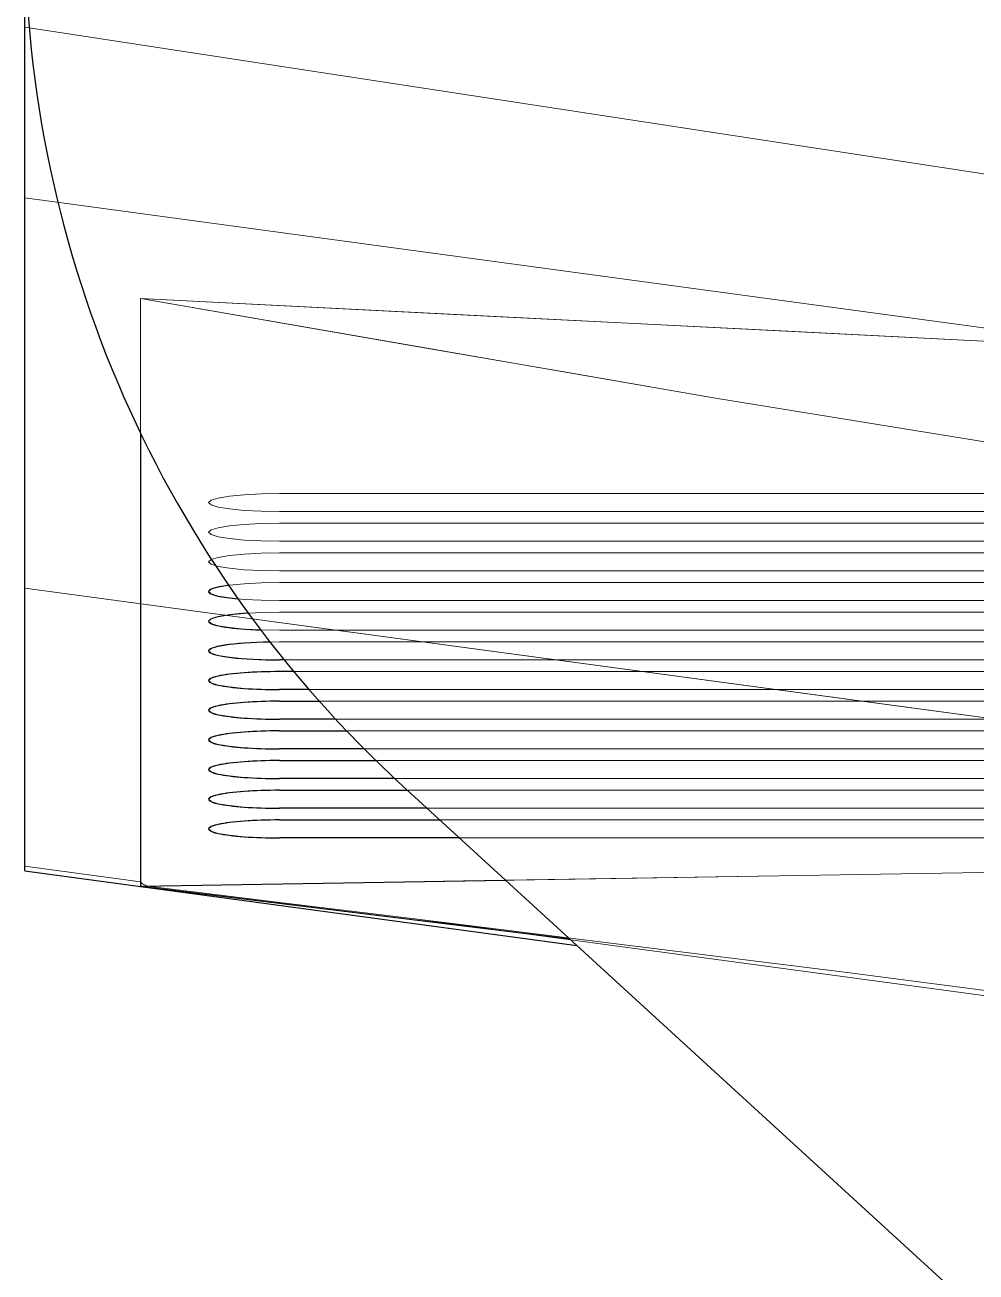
# Model space of a CAD drawing. Header units: millimetres. Extents: x -1 to 471, y -837 to 1.
# Drawn here: x 50 to 82.65, y -770.23 to -727.39 of the extents above; entities that cross this region are included whole.
import ezdxf

# ---------------------------------------------------------------- set-up
doc = ezdxf.new("R2010")
doc.units = ezdxf.units.MM
for name, color, linetype in [('IQ_200_2D', 1, 'Continuous'), ('IQ_204_2D', 7, 'Continuous'), ('IQ_BLACK_3D', 250, 'Continuous'), ('IQ_BLUE_3D', 5, 'Continuous')]:
    doc.layers.add(name, color=color, linetype=linetype)

msp = doc.modelspace()

# ---------------------------------------------------------------- linework, layer by layer
at = {"layer": 'IQ_200_2D'}
for p, q in [((50, -756.456), (50, -274.419)), ((53.967, -741.417), (53.967, -756.979)), ((125.815, -811.119), (62.977, -753.542)), ((50, -756.456), (68.949, -759.013)), ((53.967, -756.979), (66.505, -756.775)), ((53.967, -756.979), (68.704, -758.789))]:
    msp.add_line(p, q, dxfattribs=at)
msp.add_arc((90, -724.05), 40, 180, 227.5016, dxfattribs=at)
at = {"layer": 'IQ_204_2D'}
for p, q in [((58.902, -749.207), (58.743, -749.207)), ((59.23, -749.608), (58.743, -749.608)), ((59.754, -750.226), (58.743, -750.226)), ((58.743, -750.627), (60.106, -750.627)), ((60.667, -751.245), (58.743, -751.245)), ((58.743, -751.646), (61.044, -751.646)), ((61.646, -752.265), (58.743, -752.265)), ((58.743, -752.665), (62.051, -752.665)), ((62.698, -753.284), (58.743, -753.284)), ((58.743, -753.684), (63.133, -753.684)), ((63.808, -754.303), (58.743, -754.303)), ((58.743, -754.703), (64.245, -754.703)), ((64.92, -755.322), (58.743, -755.322))]:
    msp.add_line(p, q, dxfattribs=at)
for centre, start_param, end_param in [((58.743, -746.86), 2.372135, 4.08706), ((58.743, -747.879), 2.027491, 4.4436), ((58.743, -748.898), 1.706406, 4.712389), ((58.743, -749.917), 1.570796, 4.712389), ((58.743, -750.936), 1.570796, 4.712389), ((58.743, -751.955), 1.570796, 4.712389), ((58.743, -752.974), 1.570796, 4.712389), ((58.743, -753.994), 1.570796, 4.712389), ((58.743, -755.013), 1.570796, 4.712389)]:
    msp.add_ellipse(centre, major_axis=(2.437, 0), ratio=0.126955, start_param=start_param, end_param=end_param, dxfattribs=at)
at = {"layer": 'IQ_BLACK_3D', "linetype": 'Continuous', "lineweight": 5}
for points, invisible_edges in [([(57.02, -743.583, 1063.825), (56.633, -743.647, 1063.324), (56.389, -743.722, 1062.741)], 12), ([(57.02, -743.583, 1063.825), (56.389, -743.722, 1062.741), (58.743, -744.111, 1059.699)], 15), ([(57.02, -743.583, 1063.825), (58.743, -743.493, 1064.533), (58.112, -743.503, 1064.45)], 13), ([(58.743, -743.493, 1064.533), (57.02, -743.583, 1063.825), (58.743, -744.111, 1059.699)], 15), ([(57.524, -743.534, 1064.209), (57.02, -743.583, 1063.825), (58.112, -743.503, 1064.45)], 2), ([(88.784, -743.493, 1064.533), (58.743, -743.493, 1064.533), (58.743, -744.111, 1059.699), (88.784, -744.111, 1059.699)], 10), ([(58.743, -744.111, 1059.699), (56.389, -743.722, 1062.741), (56.306, -743.802, 1062.116)], 13), ([(56.389, -743.882, 1061.49), (56.633, -743.957, 1060.907), (56.306, -743.802, 1062.116)], 2), ([(58.743, -744.111, 1059.699), (56.306, -743.802, 1062.116), (56.633, -743.957, 1060.907)], 15), ([(58.743, -744.111, 1059.699), (56.633, -743.957, 1060.907), (57.02, -744.021, 1060.407)], 13), ([(58.743, -744.111, 1059.699), (57.02, -744.021, 1060.407), (57.524, -744.07, 1060.023)], 13), ([(57.524, -744.07, 1060.023), (58.112, -744.101, 1059.781), (58.743, -744.111, 1059.699)], 12), ([(58.743, -745.131, 1051.736), (58.112, -744.522, 1056.488), (56.633, -744.667, 1055.362)], 15), ([(57.524, -744.553, 1056.246), (56.633, -744.667, 1055.362), (58.112, -744.522, 1056.488)], 3), ([(57.02, -744.603, 1055.862), (56.633, -744.667, 1055.362), (57.524, -744.553, 1056.246)], 2), ([(58.112, -744.522, 1056.488), (58.743, -745.131, 1051.736), (58.743, -744.512, 1056.57)], 3), ([(58.743, -744.512, 1056.57), (58.743, -745.131, 1051.736), (88.784, -745.131, 1051.736), (88.784, -744.512, 1056.57)], 5), ([(56.389, -744.741, 1054.779), (56.306, -744.821, 1054.153), (56.633, -744.667, 1055.362)], 2), ([(58.743, -745.131, 1051.736), (56.633, -744.667, 1055.362), (56.306, -744.821, 1054.153)], 15), ([(56.306, -744.821, 1054.153), (56.389, -744.901, 1053.527), (58.743, -745.131, 1051.736)], 14), ([(56.633, -744.976, 1052.945), (57.02, -745.04, 1052.444), (56.389, -744.901, 1053.527)], 2), ([(58.743, -745.131, 1051.736), (56.389, -744.901, 1053.527), (57.02, -745.04, 1052.444)], 15), ([(58.743, -745.131, 1051.736), (57.02, -745.04, 1052.444), (57.524, -745.089, 1052.06)], 13), ([(57.524, -745.089, 1052.06), (58.112, -745.12, 1051.818), (58.743, -745.131, 1051.736)], 12), ([(56.389, -745.76, 1046.816), (56.306, -745.84, 1046.19), (56.389, -745.92, 1045.565)], 12), ([(56.389, -745.76, 1046.816), (58.743, -746.15, 1043.773), (56.633, -745.686, 1047.399)], 3), ([(56.389, -745.92, 1045.565), (58.743, -746.15, 1043.773), (56.389, -745.76, 1046.816)], 15), ([(58.743, -746.15, 1043.773), (58.112, -745.542, 1048.525), (56.633, -745.686, 1047.399)], 15), ([(57.524, -745.573, 1048.283), (56.633, -745.686, 1047.399), (58.112, -745.542, 1048.525)], 3), ([(57.02, -745.622, 1047.899), (56.633, -745.686, 1047.399), (57.524, -745.573, 1048.283)], 2), ([(58.112, -745.542, 1048.525), (58.743, -746.15, 1043.773), (58.743, -745.531, 1048.607)], 3), ([(88.784, -745.531, 1048.607), (58.743, -745.531, 1048.607), (58.743, -746.15, 1043.773), (88.784, -746.15, 1043.773)], 10), ([(56.633, -745.995, 1044.982), (58.743, -746.15, 1043.773), (56.389, -745.92, 1045.565)], 3), ([(58.743, -746.15, 1043.773), (56.633, -745.995, 1044.982), (57.02, -746.059, 1044.481)], 13), ([(58.743, -746.15, 1043.773), (57.02, -746.059, 1044.481), (57.524, -746.108, 1044.097)], 13), ([(57.524, -746.108, 1044.097), (58.112, -746.139, 1043.856), (58.743, -746.15, 1043.773)], 12), ([(56.389, -746.779, 1038.853), (56.306, -746.86, 1038.228), (56.633, -746.705, 1039.436)], 2), ([(58.743, -747.169, 1035.811), (56.633, -746.705, 1039.436), (56.306, -746.86, 1038.228)], 15), ([(58.743, -747.169, 1035.811), (58.112, -746.561, 1040.562), (56.633, -746.705, 1039.436)], 15), ([(57.524, -746.592, 1040.321), (56.633, -746.705, 1039.436), (58.112, -746.561, 1040.562)], 3), ([(57.02, -746.641, 1039.937), (56.633, -746.705, 1039.436), (57.524, -746.592, 1040.321)], 2), ([(58.112, -746.561, 1040.562), (58.743, -747.169, 1035.811), (58.743, -746.55, 1040.645)], 3), ([(88.784, -746.55, 1040.645), (58.743, -746.55, 1040.645), (58.743, -747.169, 1035.811), (88.784, -747.169, 1035.811)], 10), ([(56.306, -746.86, 1038.228), (56.389, -746.94, 1037.602), (58.743, -747.169, 1035.811)], 14), ([(56.633, -747.014, 1037.019), (58.743, -747.169, 1035.811), (56.389, -746.94, 1037.602)], 3), ([(58.743, -747.169, 1035.811), (56.633, -747.014, 1037.019), (57.02, -747.078, 1036.519)], 13), ([(58.743, -747.169, 1035.811), (57.02, -747.078, 1036.519), (57.524, -747.127, 1036.134)], 13), ([(57.524, -747.127, 1036.134), (58.112, -747.158, 1035.893), (58.743, -747.169, 1035.811)], 12), ([(58.112, -747.58, 1032.599), (58.743, -748.188, 1027.848), (58.743, -747.569, 1032.682)], 3), ([(88.784, -747.569, 1032.682), (58.743, -747.569, 1032.682), (58.743, -748.188, 1027.848), (88.784, -748.188, 1027.848)], 10), ([(56.389, -747.799, 1030.89), (56.306, -747.879, 1030.265), (56.389, -747.959, 1029.639)], 12), ([(56.389, -747.799, 1030.89), (58.743, -748.188, 1027.848), (56.633, -747.724, 1031.473)], 3), ([(56.389, -747.959, 1029.639), (58.743, -748.188, 1027.848), (56.389, -747.799, 1030.89)], 15), ([(56.633, -748.033, 1029.056), (58.743, -748.188, 1027.848), (56.389, -747.959, 1029.639)], 3), ([(58.743, -748.188, 1027.848), (58.112, -747.58, 1032.599), (56.633, -747.724, 1031.473)], 15), ([(57.524, -747.611, 1032.358), (56.633, -747.724, 1031.473), (58.112, -747.58, 1032.599)], 3), ([(57.02, -747.66, 1031.974), (56.633, -747.724, 1031.473), (57.524, -747.611, 1032.358)], 2), ([(57.524, -748.147, 1028.172), (56.633, -748.033, 1029.056), (57.02, -748.097, 1028.556)], 1), ([(57.524, -748.147, 1028.172), (58.743, -748.188, 1027.848), (56.633, -748.033, 1029.056)], 15), ([(57.524, -748.147, 1028.172), (58.112, -748.178, 1027.93), (58.743, -748.188, 1027.848)], 12), ([(56.389, -748.818, 1022.928), (56.306, -748.898, 1022.302), (56.633, -748.743, 1023.511)], 2), ([(58.743, -749.207, 1019.885), (56.633, -748.743, 1023.511), (56.306, -748.898, 1022.302)], 15), ([(58.743, -749.207, 1019.885), (58.112, -748.599, 1024.637), (56.633, -748.743, 1023.511)], 15), ([(57.524, -748.63, 1024.395), (56.633, -748.743, 1023.511), (58.112, -748.599, 1024.637)], 3), ([(57.02, -748.679, 1024.011), (56.633, -748.743, 1023.511), (57.524, -748.63, 1024.395)], 2), ([(58.112, -748.599, 1024.637), (58.743, -749.207, 1019.885), (58.743, -748.588, 1024.719)], 3), ([(88.784, -748.588, 1024.719), (58.743, -748.588, 1024.719), (58.743, -749.207, 1019.885), (88.784, -749.207, 1019.885)], 10), ([(56.306, -748.898, 1022.302), (56.389, -748.978, 1021.677), (58.743, -749.207, 1019.885)], 14), ([(56.633, -749.053, 1021.094), (58.743, -749.207, 1019.885), (56.389, -748.978, 1021.677)], 3), ([(58.743, -749.207, 1019.885), (56.633, -749.053, 1021.094), (57.02, -749.117, 1020.593)], 13), ([(58.743, -749.207, 1019.885), (57.02, -749.117, 1020.593), (57.524, -749.166, 1020.209)], 13), ([(57.524, -749.166, 1020.209), (58.112, -749.197, 1019.968), (58.743, -749.207, 1019.885)], 12), ([(58.743, -750.226, 1011.923), (58.112, -749.618, 1016.674), (56.633, -749.762, 1015.548)], 15), ([(57.524, -749.649, 1016.433), (56.633, -749.762, 1015.548), (58.112, -749.618, 1016.674)], 3), ([(57.02, -749.698, 1016.049), (56.633, -749.762, 1015.548), (57.524, -749.649, 1016.433)], 2), ([(58.112, -749.618, 1016.674), (58.743, -750.226, 1011.923), (58.743, -749.608, 1016.756)], 3), ([(88.784, -749.608, 1016.756), (58.743, -749.608, 1016.756), (58.743, -750.226, 1011.923), (88.784, -750.226, 1011.923)], 10), ([(56.389, -749.837, 1014.965), (56.306, -749.917, 1014.339), (56.389, -749.997, 1013.714)], 12), ([(56.389, -749.837, 1014.965), (58.743, -750.226, 1011.923), (56.633, -749.762, 1015.548)], 3), ([(56.389, -749.997, 1013.714), (58.743, -750.226, 1011.923), (56.389, -749.837, 1014.965)], 15), ([(56.633, -750.072, 1013.131), (58.743, -750.226, 1011.923), (56.389, -749.997, 1013.714)], 3), ([(57.524, -750.185, 1012.246), (56.633, -750.072, 1013.131), (57.02, -750.136, 1012.63)], 1), ([(57.524, -750.185, 1012.246), (58.743, -750.226, 1011.923), (56.633, -750.072, 1013.131)], 15), ([(57.524, -750.185, 1012.246), (58.112, -750.216, 1012.005), (58.743, -750.226, 1011.923)], 12), ([(56.389, -750.856, 1007.002), (56.306, -750.936, 1006.377), (56.633, -750.781, 1007.585)], 2), ([(58.743, -751.245, 1003.96), (56.633, -750.781, 1007.585), (56.306, -750.936, 1006.377)], 15), ([(56.306, -750.936, 1006.377), (56.389, -751.016, 1005.751), (58.743, -751.245, 1003.96)], 14), ([(58.743, -751.245, 1003.96), (58.112, -750.637, 1008.711), (56.633, -750.781, 1007.585)], 15), ([(57.524, -750.668, 1008.47), (56.633, -750.781, 1007.585), (58.112, -750.637, 1008.711)], 3), ([(57.02, -750.717, 1008.086), (56.633, -750.781, 1007.585), (57.524, -750.668, 1008.47)], 2), ([(58.112, -750.637, 1008.711), (58.743, -751.245, 1003.96), (58.743, -750.627, 1008.794)], 3), ([(88.784, -750.627, 1008.794), (58.743, -750.627, 1008.794), (58.743, -751.245, 1003.96), (88.784, -751.245, 1003.96)], 10), ([(56.633, -751.091, 1005.168), (58.743, -751.245, 1003.96), (56.389, -751.016, 1005.751)], 3), ([(58.743, -751.245, 1003.96), (56.633, -751.091, 1005.168), (57.02, -751.155, 1004.668)], 13), ([(58.743, -751.245, 1003.96), (57.02, -751.155, 1004.668), (57.524, -751.204, 1004.284)], 13), ([(57.524, -751.204, 1004.284), (58.112, -751.235, 1004.042), (58.743, -751.245, 1003.96)], 12), ([(56.389, -751.875, 999.04), (58.743, -752.265, 995.997), (56.633, -751.801, 999.623)], 3), ([(58.112, -751.657, 1000.749), (56.633, -751.801, 999.623), (58.743, -752.265, 995.997)], 15), ([(57.524, -751.687, 1000.507), (56.633, -751.801, 999.623), (58.112, -751.657, 1000.749)], 3), ([(57.02, -751.737, 1000.123), (56.633, -751.801, 999.623), (57.524, -751.687, 1000.507)], 2), ([(58.743, -751.646, 1000.831), (58.112, -751.657, 1000.749), (58.743, -752.265, 995.997)], 14), ([(88.784, -751.646, 1000.831), (58.743, -751.646, 1000.831), (58.743, -752.265, 995.997), (88.784, -752.265, 995.997)], 10), ([(56.389, -751.875, 999.04), (56.306, -751.955, 998.414), (56.389, -752.035, 997.788)], 12), ([(56.389, -752.035, 997.788), (58.743, -752.265, 995.997), (56.389, -751.875, 999.04)], 15), ([(56.633, -752.11, 997.206), (58.743, -752.265, 995.997), (56.389, -752.035, 997.788)], 3), ([(58.743, -752.265, 995.997), (56.633, -752.11, 997.206), (57.02, -752.174, 996.705)], 13), ([(58.743, -752.265, 995.997), (57.02, -752.174, 996.705), (57.524, -752.223, 996.321)], 13), ([(57.524, -752.223, 996.321), (58.112, -752.254, 996.08), (58.743, -752.265, 995.997)], 12), ([(58.743, -753.284, 988.034), (58.112, -752.676, 992.786), (56.633, -752.82, 991.66)], 15), ([(57.524, -752.707, 992.544), (56.633, -752.82, 991.66), (58.112, -752.676, 992.786)], 3), ([(57.02, -752.756, 992.16), (56.633, -752.82, 991.66), (57.524, -752.707, 992.544)], 2), ([(58.112, -752.676, 992.786), (58.743, -753.284, 988.034), (58.743, -752.665, 992.868)], 3), ([(88.784, -752.665, 992.868), (58.743, -752.665, 992.868), (58.743, -753.284, 988.034), (88.784, -753.284, 988.034)], 10), ([(56.389, -752.894, 991.077), (56.306, -752.974, 990.451), (56.633, -752.82, 991.66)], 2), ([(58.743, -753.284, 988.034), (56.633, -752.82, 991.66), (56.306, -752.974, 990.451)], 15), ([(56.306, -752.974, 990.451), (56.389, -753.055, 989.826), (58.743, -753.284, 988.034)], 14), ([(56.633, -753.129, 989.243), (58.743, -753.284, 988.034), (56.389, -753.055, 989.826)], 3), ([(58.743, -753.284, 988.034), (56.633, -753.129, 989.243), (57.02, -753.193, 988.742)], 13), ([(58.743, -753.284, 988.034), (57.02, -753.193, 988.742), (57.524, -753.242, 988.358)], 13), ([(57.524, -753.242, 988.358), (58.112, -753.273, 988.117), (58.743, -753.284, 988.034)], 12), ([(56.389, -753.914, 983.114), (56.306, -753.994, 982.489), (56.389, -754.074, 981.863)], 12), ([(56.389, -753.914, 983.114), (58.743, -754.303, 980.072), (56.633, -753.839, 983.697)], 3), ([(56.389, -754.074, 981.863), (58.743, -754.303, 980.072), (56.389, -753.914, 983.114)], 15), ([(58.743, -754.303, 980.072), (58.112, -753.695, 984.823), (56.633, -753.839, 983.697)], 15), ([(57.524, -753.726, 984.582), (56.633, -753.839, 983.697), (58.112, -753.695, 984.823)], 3), ([(57.02, -753.775, 984.198), (56.633, -753.839, 983.697), (57.524, -753.726, 984.582)], 2), ([(58.112, -753.695, 984.823), (58.743, -754.303, 980.072), (58.743, -753.684, 984.906)], 3), ([(88.784, -753.684, 984.906), (58.743, -753.684, 984.906), (58.743, -754.303, 980.072), (88.784, -754.303, 980.072)], 10), ([(56.633, -754.148, 981.28), (58.743, -754.303, 980.072), (56.389, -754.074, 981.863)], 3), ([(57.524, -754.262, 980.396), (56.633, -754.148, 981.28), (57.02, -754.212, 980.78)], 1), ([(57.524, -754.262, 980.396), (58.743, -754.303, 980.072), (56.633, -754.148, 981.28)], 15), ([(57.524, -754.262, 980.396), (58.112, -754.292, 980.154), (58.743, -754.303, 980.072)], 12), ([(56.633, -754.858, 975.734), (58.743, -754.703, 976.943), (58.112, -754.714, 976.86)], 13), ([(58.743, -754.703, 976.943), (56.633, -754.858, 975.734), (58.743, -755.322, 972.109)], 15), ([(57.524, -754.745, 976.619), (56.633, -754.858, 975.734), (58.112, -754.714, 976.86)], 3), ([(57.02, -754.794, 976.235), (56.633, -754.858, 975.734), (57.524, -754.745, 976.619)], 2), ([(88.784, -754.703, 976.943), (58.743, -754.703, 976.943), (58.743, -755.322, 972.109), (88.784, -755.322, 972.109)], 10), ([(56.389, -754.933, 975.152), (56.306, -755.013, 974.526), (56.633, -754.858, 975.734)], 2), ([(58.743, -755.322, 972.109), (56.633, -754.858, 975.734), (56.306, -755.013, 974.526)], 15), ([(56.306, -755.013, 974.526), (56.389, -755.093, 973.9), (58.743, -755.322, 972.109)], 14), ([(56.633, -755.167, 973.317), (58.743, -755.322, 972.109), (56.389, -755.093, 973.9)], 3), ([(58.743, -755.322, 972.109), (56.633, -755.167, 973.317), (57.02, -755.231, 972.817)], 13), ([(58.743, -755.322, 972.109), (57.02, -755.231, 972.817), (57.524, -755.281, 972.433)], 13), ([(57.524, -755.281, 972.433), (58.112, -755.312, 972.191), (58.743, -755.322, 972.109)], 12)]:
    msp.add_3dface(points, dxfattribs=dict(at, invisible_edges=invisible_edges))
at = {"layer": 'IQ_BLUE_3D', "linetype": 'Continuous', "lineweight": 5}
for points, invisible_edges in [([(50, -756.295, 960.329), (50, -733.328, 1139.77), (50, -715.524, 1140.869), (50, -715.524, 928.22)], 8), ([(50, -746.746, 940.64), (50, -754.452, 949.062), (50, -756.295, 960.329), (50, -715.524, 928.22)], 12), ([(50, -727.469, 929.073), (50, -746.746, 940.64), (50, -715.524, 928.22)], 2), ([(50, -715.524, 928.22), (123, -715.524, 928.22), (110, -736.66, 929.73)], 14), ([(50, -715.524, 928.22), (110, -736.66, 929.73), (50, -727.469, 929.073)], 1), ([(110, -715.524, 1140.869), (50, -715.524, 1140.869), (50, -733.328, 1139.77)], 12), ([(50, -733.328, 1139.77), (110, -741.489, 1139.266), (110, -715.524, 1140.869)], 12), ([(50, -727.469, 929.073), (110, -736.66, 929.73), (110, -754.843, 940.64)], 12), ([(110, -754.843, 940.64), (50, -746.746, 940.64), (50, -727.469, 929.073)], 12), ([(50, -733.328, 1139.77), (53.967, -736.791, 1116.896), (73.703, -740.217, 1110.931)], 13), ([(53.967, -736.791, 1116.896), (50, -733.328, 1139.77), (50, -756.295, 960.329)], 13), ([(50, -733.328, 1139.77), (73.703, -740.217, 1110.931), (110, -741.489, 1139.266)], 3), ([(50, -756.295, 960.329), (53.967, -756.83, 960.329), (53.967, -736.791, 1116.896)], 12), ([(56.389, -743.722, 1062.741), (56.633, -743.647, 1063.324), (53.967, -736.791, 1116.896)], 14), ([(57.02, -743.583, 1063.825), (53.967, -736.791, 1116.896), (56.633, -743.647, 1063.324)], 3), ([(53.967, -736.791, 1116.896), (57.02, -743.583, 1063.825), (57.524, -743.534, 1064.209)], 13), ([(57.524, -743.534, 1064.209), (58.112, -743.503, 1064.45), (53.967, -736.791, 1116.896)], 14), ([(53.967, -736.791, 1116.896), (56.306, -743.802, 1062.116), (56.389, -743.722, 1062.741)], 13), ([(56.306, -744.821, 1054.153), (56.306, -743.802, 1062.116), (53.967, -736.791, 1116.896)], 15), ([(58.743, -743.493, 1064.533), (53.967, -736.791, 1116.896), (58.112, -743.503, 1064.45)], 3), ([(58.743, -743.493, 1064.533), (93.134, -738.774, 1101.4), (53.967, -736.791, 1116.896)], 13), ([(53.967, -736.791, 1116.896), (56.306, -745.84, 1046.19), (56.306, -744.821, 1054.153)], 15), ([(53.967, -736.791, 1116.896), (56.306, -746.86, 1038.228), (56.306, -745.84, 1046.19)], 15), ([(56.306, -746.86, 1038.228), (53.967, -736.791, 1116.896), (53.967, -756.83, 960.329)], 13), ([(63.711, -738.483, 1113.951), (53.967, -736.791, 1116.896), (64.963, -737.348, 1112.545)], 12), ([(68.707, -739.35, 1112.441), (63.711, -738.483, 1113.951), (64.963, -737.348, 1112.545)], 14), ([(75.959, -737.904, 1108.195), (68.707, -739.35, 1112.441), (64.963, -737.348, 1112.545)], 3), ([(68.707, -739.35, 1112.441), (75.959, -737.904, 1108.195), (73.703, -740.217, 1110.931)], 3), ([(75.959, -737.904, 1108.195), (93.134, -738.774, 1101.4), (73.703, -740.217, 1110.931)], 14), ([(93.134, -738.774, 1101.4), (58.743, -743.493, 1064.533), (88.784, -743.493, 1064.533)], 13), ([(73.703, -740.217, 1110.931), (93.134, -738.774, 1101.4), (93.838, -743.491, 1106.58)], 1), ([(110, -741.489, 1139.266), (73.703, -740.217, 1110.931), (93.838, -743.491, 1106.58)], 13), ([(56.389, -743.882, 1061.49), (56.306, -743.802, 1062.116), (56.306, -744.821, 1054.153)], 14), ([(56.389, -743.882, 1061.49), (56.306, -744.821, 1054.153), (56.389, -744.741, 1054.779)], 13), ([(56.633, -743.957, 1060.907), (56.389, -743.882, 1061.49), (56.389, -744.741, 1054.779)], 14), ([(56.633, -743.957, 1060.907), (56.389, -744.741, 1054.779), (56.633, -744.667, 1055.362)], 13), ([(56.633, -744.667, 1055.362), (57.02, -744.021, 1060.407), (56.633, -743.957, 1060.907)], 13), ([(57.02, -744.603, 1055.862), (57.02, -744.021, 1060.407), (56.633, -744.667, 1055.362)], 3), ([(57.524, -744.07, 1060.023), (57.02, -744.021, 1060.407), (57.02, -744.603, 1055.862)], 14), ([(57.524, -744.553, 1056.246), (57.524, -744.07, 1060.023), (57.02, -744.603, 1055.862)], 3), ([(57.524, -744.553, 1056.246), (58.112, -744.101, 1059.781), (57.524, -744.07, 1060.023)], 13), ([(58.112, -744.101, 1059.781), (57.524, -744.553, 1056.246), (58.112, -744.522, 1056.488)], 13), ([(58.112, -744.522, 1056.488), (58.743, -744.111, 1059.699), (58.112, -744.101, 1059.781)], 13), ([(58.743, -744.111, 1059.699), (58.112, -744.522, 1056.488), (58.743, -744.512, 1056.57)], 13), ([(58.743, -744.111, 1059.699), (58.743, -744.512, 1056.57), (88.784, -744.512, 1056.57), (88.784, -744.111, 1059.699)], 5), ([(56.306, -745.84, 1046.19), (56.389, -744.901, 1053.527), (56.306, -744.821, 1054.153)], 13), ([(56.389, -744.901, 1053.527), (56.306, -745.84, 1046.19), (56.389, -745.76, 1046.816)], 13), ([(56.389, -745.76, 1046.816), (56.633, -744.976, 1052.945), (56.389, -744.901, 1053.527)], 13), ([(56.389, -745.76, 1046.816), (56.633, -745.686, 1047.399), (56.633, -744.976, 1052.945)], 14), ([(56.633, -745.686, 1047.399), (57.02, -745.04, 1052.444), (56.633, -744.976, 1052.945)], 13), ([(57.02, -745.04, 1052.444), (56.633, -745.686, 1047.399), (57.02, -745.622, 1047.899)], 13), ([(57.524, -745.089, 1052.06), (57.02, -745.04, 1052.444), (57.02, -745.622, 1047.899)], 14), ([(57.02, -745.622, 1047.899), (57.524, -745.573, 1048.283), (57.524, -745.089, 1052.06)], 14), ([(58.112, -745.12, 1051.818), (57.524, -745.089, 1052.06), (57.524, -745.573, 1048.283)], 14), ([(57.524, -745.573, 1048.283), (58.112, -745.542, 1048.525), (58.112, -745.12, 1051.818)], 14), ([(58.743, -745.131, 1051.736), (58.112, -745.12, 1051.818), (58.112, -745.542, 1048.525)], 14), ([(58.743, -745.531, 1048.607), (58.743, -745.131, 1051.736), (58.112, -745.542, 1048.525)], 3), ([(58.743, -745.131, 1051.736), (58.743, -745.531, 1048.607), (88.784, -745.531, 1048.607), (88.784, -745.131, 1051.736)], 5), ([(56.306, -746.86, 1038.228), (56.389, -745.92, 1045.565), (56.306, -745.84, 1046.19)], 13), ([(56.389, -746.779, 1038.853), (56.389, -745.92, 1045.565), (56.306, -746.86, 1038.228)], 3), ([(56.633, -745.995, 1044.982), (56.389, -745.92, 1045.565), (56.389, -746.779, 1038.853)], 14), ([(56.633, -746.705, 1039.436), (56.633, -745.995, 1044.982), (56.389, -746.779, 1038.853)], 3), ([(56.633, -746.705, 1039.436), (57.02, -746.059, 1044.481), (56.633, -745.995, 1044.982)], 13), ([(56.633, -746.705, 1039.436), (57.02, -746.641, 1039.937), (57.02, -746.059, 1044.481)], 14), ([(57.02, -746.059, 1044.481), (57.02, -746.641, 1039.937), (57.524, -746.108, 1044.097)], 3), ([(57.02, -746.641, 1039.937), (57.524, -746.592, 1040.321), (57.524, -746.108, 1044.097)], 14), ([(58.112, -746.139, 1043.856), (57.524, -746.108, 1044.097), (57.524, -746.592, 1040.321)], 14), ([(57.524, -746.592, 1040.321), (58.112, -746.561, 1040.562), (58.112, -746.139, 1043.856)], 14), ([(58.743, -746.15, 1043.773), (58.112, -746.139, 1043.856), (58.112, -746.561, 1040.562)], 14), ([(58.743, -746.55, 1040.645), (58.743, -746.15, 1043.773), (58.112, -746.561, 1040.562)], 3), ([(88.784, -746.15, 1043.773), (58.743, -746.15, 1043.773), (58.743, -746.55, 1040.645), (88.784, -746.55, 1040.645)], 10), ([(80, -750.795, 940.64), (50, -750.599, 944.851), (50, -746.746, 940.64)], 1), ([(56.306, -747.879, 1030.265), (56.306, -746.86, 1038.228), (53.967, -756.83, 960.329)], 15), ([(56.306, -746.86, 1038.228), (56.306, -747.879, 1030.265), (56.389, -746.94, 1037.602)], 3), ([(56.306, -747.879, 1030.265), (56.389, -747.799, 1030.89), (56.389, -746.94, 1037.602)], 14), ([(56.389, -747.799, 1030.89), (56.633, -747.014, 1037.019), (56.389, -746.94, 1037.602)], 13), ([(56.633, -747.724, 1031.473), (56.633, -747.014, 1037.019), (56.389, -747.799, 1030.89)], 3), ([(56.633, -747.724, 1031.473), (57.02, -747.078, 1036.519), (56.633, -747.014, 1037.019)], 13), ([(56.633, -747.724, 1031.473), (57.02, -747.66, 1031.974), (57.02, -747.078, 1036.519)], 14), ([(57.02, -747.66, 1031.974), (57.524, -747.127, 1036.134), (57.02, -747.078, 1036.519)], 13), ([(57.524, -747.127, 1036.134), (57.02, -747.66, 1031.974), (57.524, -747.611, 1032.358)], 13), ([(57.524, -747.611, 1032.358), (58.112, -747.158, 1035.893), (57.524, -747.127, 1036.134)], 13), ([(58.112, -747.158, 1035.893), (57.524, -747.611, 1032.358), (58.112, -747.58, 1032.599)], 13), ([(58.743, -747.169, 1035.811), (58.112, -747.158, 1035.893), (58.112, -747.58, 1032.599)], 14), ([(58.743, -747.169, 1035.811), (58.112, -747.58, 1032.599), (58.743, -747.569, 1032.682)], 13), ([(88.784, -747.169, 1035.811), (58.743, -747.169, 1035.811), (58.743, -747.569, 1032.682), (88.784, -747.569, 1032.682)], 10), ([(56.306, -748.898, 1022.302), (56.306, -747.879, 1030.265), (53.967, -756.83, 960.329), (56.306, -749.917, 1014.339)], 15), ([(56.389, -748.818, 1022.928), (56.389, -747.959, 1029.639), (56.306, -747.879, 1030.265)], 13), ([(56.306, -747.879, 1030.265), (56.306, -748.898, 1022.302), (56.389, -748.818, 1022.928)], 13), ([(56.633, -748.743, 1023.511), (56.633, -748.033, 1029.056), (56.389, -747.959, 1029.639)], 13), ([(56.633, -748.743, 1023.511), (56.389, -747.959, 1029.639), (56.389, -748.818, 1022.928)], 3), ([(57.02, -748.679, 1024.011), (57.02, -748.097, 1028.556), (56.633, -748.033, 1029.056)], 13), ([(56.633, -748.033, 1029.056), (56.633, -748.743, 1023.511), (57.02, -748.679, 1024.011)], 13), ([(57.524, -748.63, 1024.395), (57.02, -748.097, 1028.556), (57.02, -748.679, 1024.011)], 3), ([(57.524, -748.63, 1024.395), (57.524, -748.147, 1028.172), (57.02, -748.097, 1028.556)], 13), ([(57.524, -748.63, 1024.395), (58.112, -748.599, 1024.637), (57.524, -748.147, 1028.172)], 14), ([(58.112, -748.599, 1024.637), (58.112, -748.178, 1027.93), (57.524, -748.147, 1028.172)], 13), ([(58.112, -748.178, 1027.93), (58.112, -748.599, 1024.637), (58.743, -748.588, 1024.719)], 13), ([(58.743, -748.188, 1027.848), (58.112, -748.178, 1027.93), (58.743, -748.588, 1024.719)], 14), ([(58.743, -748.188, 1027.848), (58.743, -748.588, 1024.719), (88.784, -748.588, 1024.719), (88.784, -748.188, 1027.848)], 5), ([(56.389, -749.837, 1014.965), (56.389, -748.978, 1021.677), (56.306, -748.898, 1022.302)], 13), ([(56.306, -748.898, 1022.302), (56.306, -749.917, 1014.339), (56.389, -749.837, 1014.965)], 13), ([(56.633, -749.762, 1015.548), (56.633, -749.053, 1021.094), (56.389, -748.978, 1021.677)], 13), ([(56.389, -748.978, 1021.677), (56.389, -749.837, 1014.965), (56.633, -749.762, 1015.548)], 13), ([(57.02, -749.698, 1016.049), (57.02, -749.117, 1020.593), (56.633, -749.053, 1021.094)], 13), ([(57.02, -749.698, 1016.049), (56.633, -749.053, 1021.094), (56.633, -749.762, 1015.548)], 3), ([(57.524, -749.649, 1016.433), (57.524, -749.166, 1020.209), (57.02, -749.117, 1020.593)], 13), ([(57.02, -749.117, 1020.593), (57.02, -749.698, 1016.049), (57.524, -749.649, 1016.433)], 13), ([(58.112, -749.618, 1016.674), (58.112, -749.197, 1019.968), (57.524, -749.166, 1020.209)], 13), ([(57.524, -749.166, 1020.209), (57.524, -749.649, 1016.433), (58.112, -749.618, 1016.674)], 13), ([(58.743, -749.608, 1016.756), (58.743, -749.207, 1019.885), (58.112, -749.197, 1019.968)], 13), ([(58.743, -749.608, 1016.756), (58.112, -749.197, 1019.968), (58.112, -749.618, 1016.674)], 3), ([(88.784, -749.207, 1019.885), (58.743, -749.207, 1019.885), (58.743, -749.608, 1016.756), (88.784, -749.608, 1016.756)], 10), ([(53.967, -756.83, 960.329), (56.306, -750.936, 1006.377), (56.306, -749.917, 1014.339)], 15), ([(56.389, -750.856, 1007.002), (56.389, -749.997, 1013.714), (56.306, -749.917, 1014.339)], 13), ([(56.306, -749.917, 1014.339), (56.306, -750.936, 1006.377), (56.389, -750.856, 1007.002)], 13), ([(56.633, -750.781, 1007.585), (56.633, -750.072, 1013.131), (56.389, -749.997, 1013.714)], 13), ([(56.389, -750.856, 1007.002), (56.633, -750.781, 1007.585), (56.389, -749.997, 1013.714)], 14), ([(57.02, -750.717, 1008.086), (57.02, -750.136, 1012.63), (56.633, -750.072, 1013.131)], 13), ([(57.02, -750.717, 1008.086), (56.633, -750.072, 1013.131), (56.633, -750.781, 1007.585)], 3), ([(57.524, -750.668, 1008.47), (57.524, -750.185, 1012.246), (57.02, -750.136, 1012.63)], 13), ([(57.524, -750.668, 1008.47), (57.02, -750.136, 1012.63), (57.02, -750.717, 1008.086)], 3), ([(57.524, -750.185, 1012.246), (58.112, -750.637, 1008.711), (58.112, -750.216, 1012.005)], 3), ([(57.524, -750.185, 1012.246), (57.524, -750.668, 1008.47), (58.112, -750.637, 1008.711)], 13), ([(58.112, -750.216, 1012.005), (58.112, -750.637, 1008.711), (58.743, -750.627, 1008.794)], 13), ([(58.743, -750.226, 1011.923), (58.112, -750.216, 1012.005), (58.743, -750.627, 1008.794)], 14), ([(88.784, -750.226, 1011.923), (58.743, -750.226, 1011.923), (58.743, -750.627, 1008.794), (88.784, -750.627, 1008.794)], 10), ([(80, -750.795, 940.64), (82.036, -756.293, 945.167), (50, -750.599, 944.851)], 15), ([(82.036, -756.293, 945.167), (50, -754.452, 949.062), (50, -750.599, 944.851)], 13), ([(53.967, -756.83, 960.329), (56.306, -751.955, 998.414), (56.306, -750.936, 1006.377)], 15), ([(56.389, -751.875, 999.04), (56.306, -750.936, 1006.377), (56.306, -751.955, 998.414)], 3), ([(56.389, -751.016, 1005.751), (56.306, -750.936, 1006.377), (56.389, -751.875, 999.04)], 14), ([(80, -750.795, 940.64), (110, -754.843, 940.64), (110, -758.504, 943.459)], 12), ([(80, -750.795, 940.64), (110, -758.504, 943.459), (82.036, -756.293, 945.167)], 15), ([(56.633, -751.801, 999.623), (56.633, -751.091, 1005.168), (56.389, -751.016, 1005.751)], 13), ([(56.633, -751.801, 999.623), (56.389, -751.016, 1005.751), (56.389, -751.875, 999.04)], 3), ([(57.02, -751.737, 1000.123), (57.02, -751.155, 1004.668), (56.633, -751.091, 1005.168)], 13), ([(56.633, -751.091, 1005.168), (56.633, -751.801, 999.623), (57.02, -751.737, 1000.123)], 13), ([(57.524, -751.204, 1004.284), (57.02, -751.155, 1004.668), (57.524, -751.687, 1000.507)], 14), ([(57.524, -751.687, 1000.507), (57.02, -751.155, 1004.668), (57.02, -751.737, 1000.123)], 3), ([(58.112, -751.235, 1004.042), (57.524, -751.204, 1004.284), (58.112, -751.657, 1000.749)], 14), ([(57.524, -751.204, 1004.284), (57.524, -751.687, 1000.507), (58.112, -751.657, 1000.749)], 13), ([(58.112, -751.235, 1004.042), (58.112, -751.657, 1000.749), (58.743, -751.646, 1000.831)], 13), ([(58.112, -751.235, 1004.042), (58.743, -751.646, 1000.831), (58.743, -751.245, 1003.96)], 3), ([(88.784, -751.245, 1003.96), (58.743, -751.245, 1003.96), (58.743, -751.646, 1000.831), (88.784, -751.646, 1000.831)], 10), ([(53.967, -756.83, 960.329), (56.306, -752.974, 990.451), (56.306, -751.955, 998.414)], 15), ([(56.389, -752.894, 991.077), (56.389, -752.035, 997.788), (56.306, -751.955, 998.414)], 13), ([(56.306, -752.974, 990.451), (56.389, -752.894, 991.077), (56.306, -751.955, 998.414)], 14), ([(56.389, -752.894, 991.077), (56.633, -752.82, 991.66), (56.389, -752.035, 997.788)], 14), ([(56.633, -752.82, 991.66), (56.633, -752.11, 997.206), (56.389, -752.035, 997.788)], 13), ([(57.02, -752.174, 996.705), (56.633, -752.11, 997.206), (57.02, -752.756, 992.16)], 14), ([(57.02, -752.756, 992.16), (56.633, -752.11, 997.206), (56.633, -752.82, 991.66)], 3), ([(57.524, -752.223, 996.321), (57.02, -752.174, 996.705), (57.524, -752.707, 992.544)], 14), ([(57.02, -752.756, 992.16), (57.524, -752.707, 992.544), (57.02, -752.174, 996.705)], 14), ([(58.112, -752.676, 992.786), (58.112, -752.254, 996.08), (57.524, -752.223, 996.321)], 13), ([(57.524, -752.223, 996.321), (57.524, -752.707, 992.544), (58.112, -752.676, 992.786)], 13), ([(58.112, -752.254, 996.08), (58.112, -752.676, 992.786), (58.743, -752.665, 992.868)], 13), ([(58.743, -752.265, 995.997), (58.112, -752.254, 996.08), (58.743, -752.665, 992.868)], 14), ([(88.784, -752.265, 995.997), (58.743, -752.265, 995.997), (58.743, -752.665, 992.868), (88.784, -752.665, 992.868)], 10), ([(56.306, -752.974, 990.451), (53.967, -756.83, 960.329), (56.306, -753.994, 982.489)], 15), ([(56.306, -752.974, 990.451), (56.306, -753.994, 982.489), (56.389, -753.914, 983.114)], 13), ([(56.389, -753.914, 983.114), (56.389, -753.055, 989.826), (56.306, -752.974, 990.451)], 13), ([(56.633, -753.839, 983.697), (56.389, -753.055, 989.826), (56.389, -753.914, 983.114)], 3), ([(56.633, -753.839, 983.697), (56.633, -753.129, 989.243), (56.389, -753.055, 989.826)], 13), ([(57.02, -753.193, 988.742), (56.633, -753.129, 989.243), (57.02, -753.775, 984.198)], 14), ([(56.633, -753.839, 983.697), (57.02, -753.775, 984.198), (56.633, -753.129, 989.243)], 14), ([(57.524, -753.242, 988.358), (57.02, -753.193, 988.742), (57.524, -753.726, 984.582)], 14), ([(57.524, -753.726, 984.582), (57.02, -753.193, 988.742), (57.02, -753.775, 984.198)], 3), ([(57.524, -753.242, 988.358), (58.112, -753.695, 984.823), (58.112, -753.273, 988.117)], 3), ([(57.524, -753.242, 988.358), (57.524, -753.726, 984.582), (58.112, -753.695, 984.823)], 13), ([(58.112, -753.273, 988.117), (58.112, -753.695, 984.823), (58.743, -753.684, 984.906)], 13), ([(58.743, -753.284, 988.034), (58.112, -753.273, 988.117), (58.743, -753.684, 984.906)], 14), ([(88.784, -753.284, 988.034), (58.743, -753.284, 988.034), (58.743, -753.684, 984.906), (88.784, -753.684, 984.906)], 10), ([(56.306, -753.994, 982.489), (53.967, -756.83, 960.329), (56.306, -755.013, 974.526)], 15), ([(56.389, -754.933, 975.152), (56.389, -754.074, 981.863), (56.306, -753.994, 982.489)], 13), ([(56.389, -754.933, 975.152), (56.306, -753.994, 982.489), (56.306, -755.013, 974.526)], 3), ([(56.389, -754.933, 975.152), (56.633, -754.858, 975.734), (56.389, -754.074, 981.863)], 14), ([(56.389, -754.074, 981.863), (56.633, -754.858, 975.734), (56.633, -754.148, 981.28)], 3), ([(57.02, -754.794, 976.235), (57.02, -754.212, 980.78), (56.633, -754.148, 981.28)], 13), ([(56.633, -754.858, 975.734), (57.02, -754.794, 976.235), (56.633, -754.148, 981.28)], 14), ([(57.524, -754.262, 980.396), (57.02, -754.212, 980.78), (57.524, -754.745, 976.619)], 14), ([(57.02, -754.794, 976.235), (57.524, -754.745, 976.619), (57.02, -754.212, 980.78)], 14), ([(58.112, -754.292, 980.154), (57.524, -754.262, 980.396), (58.112, -754.714, 976.86)], 14), ([(57.524, -754.262, 980.396), (57.524, -754.745, 976.619), (58.112, -754.714, 976.86)], 13), ([(58.112, -754.292, 980.154), (58.112, -754.714, 976.86), (58.743, -754.703, 976.943)], 13), ([(58.112, -754.292, 980.154), (58.743, -754.703, 976.943), (58.743, -754.303, 980.072)], 3), ([(88.784, -754.303, 980.072), (58.743, -754.303, 980.072), (58.743, -754.703, 976.943), (88.784, -754.703, 976.943)], 10), ([(50, -754.452, 949.062), (81.388, -758.434, 948.558), (79.872, -759.862, 952.828)], 15), ([(82.036, -756.293, 945.167), (81.388, -758.434, 948.558), (50, -754.452, 949.062)], 15), ([(50, -754.452, 949.062), (79.872, -759.862, 952.828), (50, -755.373, 954.695)], 3), ([(53.967, -756.83, 960.329), (56.389, -755.093, 973.9), (56.306, -755.013, 974.526)], 13), ([(53.967, -756.83, 960.329), (56.633, -755.167, 973.317), (56.389, -755.093, 973.9)], 13), ([(56.633, -755.167, 973.317), (53.967, -756.83, 960.329), (57.02, -755.231, 972.817)], 3), ([(57.524, -755.281, 972.433), (57.02, -755.231, 972.817), (53.967, -756.83, 960.329)], 14), ([(57.524, -755.281, 972.433), (53.967, -756.83, 960.329), (58.112, -755.312, 972.191)], 3), ([(80.738, -760.589, 956.996), (50, -755.373, 954.695), (79.872, -759.862, 952.828)], 15), ([(50, -755.373, 954.695), (80.738, -760.589, 956.996), (50, -755.834, 957.512)], 3), ([(58.112, -755.312, 972.191), (53.967, -756.83, 960.329), (58.743, -755.322, 972.109)], 3), ([(58.743, -755.322, 972.109), (53.967, -756.83, 960.329), (54.211, -756.975, 959.191)], 15), ([(88.784, -755.322, 972.109), (54.211, -756.975, 959.191), (93.134, -756.339, 964.161)], 13), ([(58.743, -755.322, 972.109), (54.211, -756.975, 959.191), (88.784, -755.322, 972.109)], 3), ([(54.211, -756.975, 959.191), (50, -755.834, 957.512), (80.738, -760.589, 956.996)], 15), ([(54.211, -756.975, 959.191), (50, -756.064, 958.92), (50, -755.834, 957.512)], 13), ([(50, -756.064, 958.92), (54.211, -756.975, 959.191), (50, -756.179, 959.624)], 3), ([(50, -756.179, 959.624), (54.211, -756.975, 959.191), (54.031, -756.904, 959.748)], 13), ([(54.031, -756.904, 959.748), (50, -756.295, 960.329), (50, -756.179, 959.624)], 13), ([(50, -756.295, 960.329), (54.031, -756.904, 959.748), (53.967, -756.83, 960.329)], 1), ([(78.234, -759.947, 961.56), (93.134, -756.339, 964.161), (75.892, -756.621, 961.959)], 13), ([(93.02, -761.875, 962.083), (93.134, -756.339, 964.161), (78.234, -759.947, 961.56)], 2), ([(82.036, -756.293, 945.167), (110, -761.421, 947.044), (81.388, -758.434, 948.558)], 15), ([(110, -761.421, 947.044), (82.036, -756.293, 945.167), (110, -758.504, 943.459)], 3), ([(54.211, -756.975, 959.191), (53.967, -756.83, 960.329), (54.031, -756.904, 959.748)], 1), ([(59.631, -756.887, 959.883), (54.211, -756.975, 959.191), (58.84, -757.548, 959.795)], 12), ([(80.738, -760.589, 956.996), (58.84, -757.548, 959.795), (54.211, -756.975, 959.191)], 13), ([(63.479, -758.113, 960.329), (59.631, -756.887, 959.883), (58.84, -757.548, 959.795)], 3), ([(63.479, -758.113, 960.329), (65.051, -756.798, 960.575), (59.631, -756.887, 959.883)], 13), ([(63.479, -758.113, 960.329), (75.892, -756.621, 961.959), (65.051, -756.798, 960.575)], 13), ([(75.892, -756.621, 961.959), (63.479, -758.113, 960.329), (78.234, -759.947, 961.56)], 13), ([(63.479, -758.113, 960.329), (58.84, -757.548, 959.795), (80.738, -760.589, 956.996)], 14), ([(110, -764.391, 960.329), (78.234, -759.947, 961.56), (63.479, -758.113, 960.329)], 1), ([(110, -764.391, 960.329), (63.479, -758.113, 960.329), (80.738, -760.589, 956.996)], 14), ([(81.388, -758.434, 948.558), (110, -763.437, 951.202), (79.872, -759.862, 952.828)], 15), ([(110, -761.421, 947.044), (110, -763.437, 951.202), (81.388, -758.434, 948.558)], 14), ([(110, -764.391, 960.329), (93.02, -761.875, 962.083), (78.234, -759.947, 961.56)], 13), ([(79.872, -759.862, 952.828), (110, -764.445, 955.712), (80.738, -760.589, 956.996)], 15), ([(110, -763.437, 951.202), (110, -764.445, 955.712), (79.872, -759.862, 952.828)], 14), ([(80.738, -760.589, 956.996), (110, -764.445, 955.712), (110, -764.391, 960.329)], 13)]:
    msp.add_3dface(points, dxfattribs=dict(at, invisible_edges=invisible_edges))

doc.saveas('drawing.dxf')
